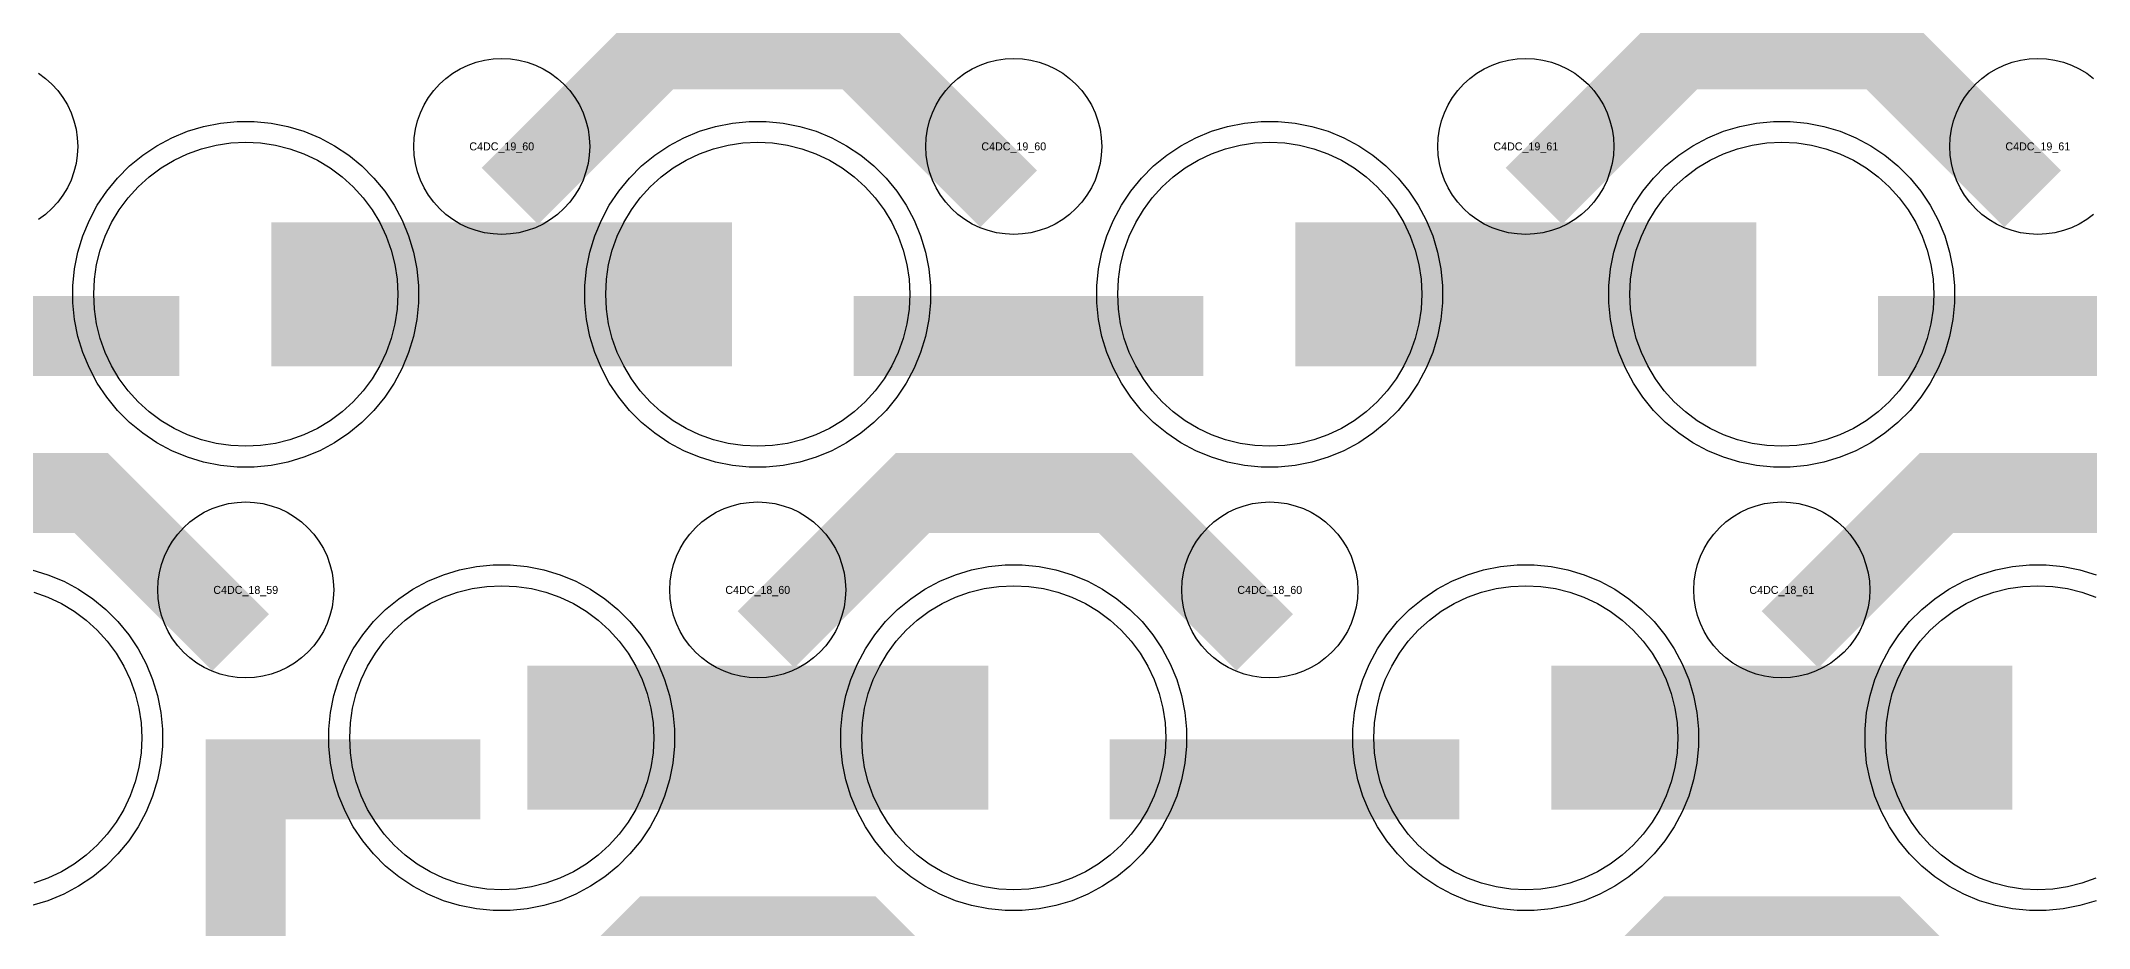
# Model space of a CAD drawing. Extents: x -11880 to 11880, y -14992 to 14992.
# Drawn here: x 7056 to 7696, y -12405 to -12128 of the extents above; entities that cross this region are included whole.
import ezdxf
from ezdxf.enums import TextEntityAlignment as Align

# ---------------------------------------------------------------- set-up
doc = ezdxf.new("R2010")
doc.units = 0
doc.header["$MEASUREMENT"] = 0
for name, color, linetype in [('GDS_775_DT_237', 138, 'CONTINUOUS'), ('RDL1_FS', 34, 'CONTINUOUS'), ('RDL_BS', 160, 'CONTINUOUS')]:
    doc.layers.add(name, color=color, linetype=linetype)

msp = doc.modelspace()

# ---------------------------------------------------------------- linework, layer by layer
at = {"layer": 'RDL1_FS'}
for points in [[(7120, -12254.354), (7115.343, -12254.125), (7110.732, -12253.441), (7106.209, -12252.309), (7101.819, -12250.737), (7097.605, -12248.745), (7093.605, -12246.347), (7089.86, -12243.569), (7086.406, -12240.439), (7083.276, -12236.985), (7080.498, -12233.24), (7078.1, -12229.24), (7076.108, -12225.026), (7074.536, -12220.636), (7073.404, -12216.113), (7072.72, -12211.502), (7072.491, -12206.845), (7072.72, -12202.188), (7073.404, -12197.577), (7074.536, -12193.054), (7076.108, -12188.664), (7078.1, -12184.45), (7080.498, -12180.45), (7083.276, -12176.705), (7086.406, -12173.251), (7089.86, -12170.121), (7093.605, -12167.343), (7097.605, -12164.945), (7101.819, -12162.953), (7106.209, -12161.381), (7110.732, -12160.249), (7115.343, -12159.565), (7120, -12159.336), (7124.657, -12159.565), (7129.268, -12160.249), (7133.791, -12161.381), (7138.181, -12162.953), (7142.395, -12164.945), (7146.395, -12167.343), (7150.14, -12170.121), (7153.594, -12173.251), (7156.724, -12176.705), (7159.502, -12180.45), (7161.9, -12184.45), (7163.892, -12188.664), (7165.464, -12193.054), (7166.596, -12197.577), (7167.28, -12202.188), (7167.509, -12206.845), (7167.28, -12211.502), (7166.596, -12216.113), (7165.464, -12220.636), (7163.892, -12225.026), (7161.9, -12229.24), (7159.502, -12233.24), (7156.724, -12236.985), (7153.594, -12240.439), (7150.14, -12243.569), (7146.395, -12246.347), (7142.395, -12248.745), (7138.181, -12250.737), (7133.791, -12252.309), (7129.268, -12253.441), (7124.657, -12254.125)], [(7280, -12254.354), (7275.343, -12254.125), (7270.732, -12253.441), (7266.209, -12252.309), (7261.819, -12250.737), (7257.605, -12248.745), (7253.605, -12246.347), (7249.86, -12243.569), (7246.406, -12240.439), (7243.276, -12236.985), (7240.498, -12233.24), (7238.1, -12229.24), (7236.108, -12225.026), (7234.536, -12220.636), (7233.404, -12216.113), (7232.72, -12211.502), (7232.491, -12206.845), (7232.72, -12202.188), (7233.404, -12197.577), (7234.536, -12193.054), (7236.108, -12188.664), (7238.1, -12184.45), (7240.498, -12180.45), (7243.276, -12176.705), (7246.406, -12173.251), (7249.86, -12170.121), (7253.605, -12167.343), (7257.605, -12164.945), (7261.819, -12162.953), (7266.209, -12161.381), (7270.732, -12160.249), (7275.343, -12159.565), (7280, -12159.336), (7284.657, -12159.565), (7289.268, -12160.249), (7293.791, -12161.381), (7298.181, -12162.953), (7302.395, -12164.945), (7306.395, -12167.343), (7310.14, -12170.121), (7313.594, -12173.251), (7316.724, -12176.705), (7319.502, -12180.45), (7321.9, -12184.45), (7323.892, -12188.664), (7325.464, -12193.054), (7326.596, -12197.577), (7327.28, -12202.188), (7327.509, -12206.845), (7327.28, -12211.502), (7326.596, -12216.113), (7325.464, -12220.636), (7323.892, -12225.026), (7321.9, -12229.24), (7319.502, -12233.24), (7316.724, -12236.985), (7313.594, -12240.439), (7310.14, -12243.569), (7306.395, -12246.347), (7302.395, -12248.745), (7298.181, -12250.737), (7293.791, -12252.309), (7289.268, -12253.441), (7284.657, -12254.125)], [(7440, -12254.354), (7435.343, -12254.125), (7430.732, -12253.441), (7426.209, -12252.309), (7421.819, -12250.737), (7417.605, -12248.745), (7413.605, -12246.347), (7409.86, -12243.569), (7406.406, -12240.439), (7403.276, -12236.985), (7400.498, -12233.24), (7398.1, -12229.24), (7396.108, -12225.026), (7394.536, -12220.636), (7393.404, -12216.113), (7392.72, -12211.502), (7392.491, -12206.845), (7392.72, -12202.188), (7393.404, -12197.577), (7394.536, -12193.054), (7396.108, -12188.664), (7398.1, -12184.45), (7400.498, -12180.45), (7403.276, -12176.705), (7406.406, -12173.251), (7409.86, -12170.121), (7413.605, -12167.343), (7417.605, -12164.945), (7421.819, -12162.953), (7426.209, -12161.381), (7430.732, -12160.249), (7435.343, -12159.565), (7440, -12159.336), (7444.657, -12159.565), (7449.268, -12160.249), (7453.791, -12161.381), (7458.181, -12162.953), (7462.395, -12164.945), (7466.395, -12167.343), (7470.14, -12170.121), (7473.594, -12173.251), (7476.724, -12176.705), (7479.502, -12180.45), (7481.9, -12184.45), (7483.892, -12188.664), (7485.464, -12193.054), (7486.596, -12197.577), (7487.28, -12202.188), (7487.509, -12206.845), (7487.28, -12211.502), (7486.596, -12216.113), (7485.464, -12220.636), (7483.892, -12225.026), (7481.9, -12229.24), (7479.502, -12233.24), (7476.724, -12236.985), (7473.594, -12240.439), (7470.14, -12243.569), (7466.395, -12246.347), (7462.395, -12248.745), (7458.181, -12250.737), (7453.791, -12252.309), (7449.268, -12253.441), (7444.657, -12254.125)], [(7600, -12254.354), (7595.343, -12254.125), (7590.732, -12253.441), (7586.209, -12252.309), (7581.819, -12250.737), (7577.605, -12248.745), (7573.605, -12246.347), (7569.86, -12243.569), (7566.406, -12240.439), (7563.276, -12236.985), (7560.498, -12233.24), (7558.1, -12229.24), (7556.108, -12225.026), (7554.536, -12220.636), (7553.404, -12216.113), (7552.72, -12211.502), (7552.491, -12206.845), (7552.72, -12202.188), (7553.404, -12197.577), (7554.536, -12193.054), (7556.108, -12188.664), (7558.1, -12184.45), (7560.498, -12180.45), (7563.276, -12176.705), (7566.406, -12173.251), (7569.86, -12170.121), (7573.605, -12167.343), (7577.605, -12164.945), (7581.819, -12162.953), (7586.209, -12161.381), (7590.732, -12160.249), (7595.343, -12159.565), (7600, -12159.336), (7604.657, -12159.565), (7609.268, -12160.249), (7613.791, -12161.381), (7618.181, -12162.953), (7622.395, -12164.945), (7626.395, -12167.343), (7630.14, -12170.121), (7633.594, -12173.251), (7636.724, -12176.705), (7639.502, -12180.45), (7641.9, -12184.45), (7643.892, -12188.664), (7645.464, -12193.054), (7646.596, -12197.577), (7647.28, -12202.188), (7647.509, -12206.845), (7647.28, -12211.502), (7646.596, -12216.113), (7645.464, -12220.636), (7643.892, -12225.026), (7641.9, -12229.24), (7639.502, -12233.24), (7636.724, -12236.985), (7633.594, -12240.439), (7630.14, -12243.569), (7626.395, -12246.347), (7622.395, -12248.745), (7618.181, -12250.737), (7613.791, -12252.309), (7609.268, -12253.441), (7604.657, -12254.125)]]:
    msp.add_lwpolyline(points, close=True, dxfattribs=at)
for points in [[(7128.002, -12206.845, 45, 45, 0), (7200.002, -12206.845, 45, 45, 0)], [(7200.002, -12206.845, 45, 45, 0), (7272.002, -12206.845, 45, 45, 0)], [(7448.002, -12206.845, 45, 45, 0), (7520.002, -12206.845, 45, 45, 0)], [(7520.002, -12206.845, 45, 45, 0), (7592.002, -12206.845, 45, 45, 0)]]:
    msp.add_lwpolyline(points, format="xyseb", dxfattribs=at)
msp.add_lwpolyline([(7053.791, -12299.946), (7058.181, -12301.518), (7062.395, -12303.51), (7066.395, -12305.908), (7070.14, -12308.686), (7073.594, -12311.816), (7076.724, -12315.27), (7079.502, -12319.015), (7081.9, -12323.015), (7083.892, -12327.229), (7085.464, -12331.619), (7086.596, -12336.142), (7087.28, -12340.753), (7087.509, -12345.41), (7087.28, -12350.067), (7086.596, -12354.678), (7085.464, -12359.201), (7083.892, -12363.591), (7081.9, -12367.805), (7079.502, -12371.805), (7076.724, -12375.55), (7073.594, -12379.004), (7070.14, -12382.134), (7066.395, -12384.912), (7062.395, -12387.31), (7058.181, -12389.302), (7053.791, -12390.874)], dxfattribs=at)
at = {"layer": 'RDL1_FS', "color": 241, "true_color": 0xf7abae}
for points in [[(7200, -12392.919), (7195.343, -12392.69), (7190.732, -12392.006), (7186.209, -12390.874), (7181.819, -12389.302), (7177.605, -12387.31), (7173.605, -12384.912), (7169.86, -12382.134), (7166.406, -12379.004), (7163.276, -12375.55), (7160.498, -12371.805), (7158.1, -12367.805), (7156.108, -12363.591), (7154.536, -12359.201), (7153.404, -12354.678), (7152.72, -12350.067), (7152.491, -12345.41), (7152.72, -12340.753), (7153.404, -12336.142), (7154.536, -12331.619), (7156.108, -12327.229), (7158.1, -12323.015), (7160.498, -12319.015), (7163.276, -12315.27), (7166.406, -12311.816), (7169.86, -12308.686), (7173.605, -12305.908), (7177.605, -12303.51), (7181.819, -12301.518), (7186.209, -12299.946), (7190.732, -12298.814), (7195.343, -12298.13), (7200, -12297.901), (7204.657, -12298.13), (7209.268, -12298.814), (7213.791, -12299.946), (7218.181, -12301.518), (7222.395, -12303.51), (7226.395, -12305.908), (7230.14, -12308.686), (7233.594, -12311.816), (7236.724, -12315.27), (7239.502, -12319.015), (7241.9, -12323.015), (7243.892, -12327.229), (7245.464, -12331.619), (7246.596, -12336.142), (7247.28, -12340.753), (7247.509, -12345.41), (7247.28, -12350.067), (7246.596, -12354.678), (7245.464, -12359.201), (7243.892, -12363.591), (7241.9, -12367.805), (7239.502, -12371.805), (7236.724, -12375.55), (7233.594, -12379.004), (7230.14, -12382.134), (7226.395, -12384.912), (7222.395, -12387.31), (7218.181, -12389.302), (7213.791, -12390.874), (7209.268, -12392.006), (7204.657, -12392.69)], [(7360, -12392.919), (7355.343, -12392.69), (7350.732, -12392.006), (7346.209, -12390.874), (7341.819, -12389.302), (7337.605, -12387.31), (7333.605, -12384.912), (7329.86, -12382.134), (7326.406, -12379.004), (7323.276, -12375.55), (7320.498, -12371.805), (7318.1, -12367.805), (7316.108, -12363.591), (7314.536, -12359.201), (7313.404, -12354.678), (7312.72, -12350.067), (7312.491, -12345.41), (7312.72, -12340.753), (7313.404, -12336.142), (7314.536, -12331.619), (7316.108, -12327.229), (7318.1, -12323.015), (7320.498, -12319.015), (7323.276, -12315.27), (7326.406, -12311.816), (7329.86, -12308.686), (7333.605, -12305.908), (7337.605, -12303.51), (7341.819, -12301.518), (7346.209, -12299.946), (7350.732, -12298.814), (7355.343, -12298.13), (7360, -12297.901), (7364.657, -12298.13), (7369.268, -12298.814), (7373.791, -12299.946), (7378.181, -12301.518), (7382.395, -12303.51), (7386.395, -12305.908), (7390.14, -12308.686), (7393.594, -12311.816), (7396.724, -12315.27), (7399.502, -12319.015), (7401.9, -12323.015), (7403.892, -12327.229), (7405.464, -12331.619), (7406.596, -12336.142), (7407.28, -12340.753), (7407.509, -12345.41), (7407.28, -12350.067), (7406.596, -12354.678), (7405.464, -12359.201), (7403.892, -12363.591), (7401.9, -12367.805), (7399.502, -12371.805), (7396.724, -12375.55), (7393.594, -12379.004), (7390.14, -12382.134), (7386.395, -12384.912), (7382.395, -12387.31), (7378.181, -12389.302), (7373.791, -12390.874), (7369.268, -12392.006), (7364.657, -12392.69)], [(7520, -12392.919), (7515.343, -12392.69), (7510.732, -12392.006), (7506.209, -12390.874), (7501.819, -12389.302), (7497.605, -12387.31), (7493.605, -12384.912), (7489.86, -12382.134), (7486.406, -12379.004), (7483.276, -12375.55), (7480.498, -12371.805), (7478.1, -12367.805), (7476.108, -12363.591), (7474.536, -12359.201), (7473.404, -12354.678), (7472.72, -12350.067), (7472.491, -12345.41), (7472.72, -12340.753), (7473.404, -12336.142), (7474.536, -12331.619), (7476.108, -12327.229), (7478.1, -12323.015), (7480.498, -12319.015), (7483.276, -12315.27), (7486.406, -12311.816), (7489.86, -12308.686), (7493.605, -12305.908), (7497.605, -12303.51), (7501.819, -12301.518), (7506.209, -12299.946), (7510.732, -12298.814), (7515.343, -12298.13), (7520, -12297.901), (7524.657, -12298.13), (7529.268, -12298.814), (7533.791, -12299.946), (7538.181, -12301.518), (7542.395, -12303.51), (7546.395, -12305.908), (7550.14, -12308.686), (7553.594, -12311.816), (7556.724, -12315.27), (7559.502, -12319.015), (7561.9, -12323.015), (7563.892, -12327.229), (7565.464, -12331.619), (7566.596, -12336.142), (7567.28, -12340.753), (7567.509, -12345.41), (7567.28, -12350.067), (7566.596, -12354.678), (7565.464, -12359.201), (7563.892, -12363.591), (7561.9, -12367.805), (7559.502, -12371.805), (7556.724, -12375.55), (7553.594, -12379.004), (7550.14, -12382.134), (7546.395, -12384.912), (7542.395, -12387.31), (7538.181, -12389.302), (7533.791, -12390.874), (7529.268, -12392.006), (7524.657, -12392.69)]]:
    msp.add_lwpolyline(points, close=True, dxfattribs=at)
msp.add_lwpolyline([(7698.181, -12389.302), (7693.791, -12390.874), (7689.268, -12392.006), (7684.657, -12392.69), (7680, -12392.919), (7675.343, -12392.69), (7670.732, -12392.006), (7666.209, -12390.874), (7661.819, -12389.302), (7657.605, -12387.31), (7653.605, -12384.912), (7649.86, -12382.134), (7646.406, -12379.004), (7643.276, -12375.55), (7640.498, -12371.805), (7638.1, -12367.805), (7636.108, -12363.591), (7634.536, -12359.201), (7633.404, -12354.678), (7632.72, -12350.067), (7632.491, -12345.41), (7632.72, -12340.753), (7633.404, -12336.142), (7634.536, -12331.619), (7636.108, -12327.229), (7638.1, -12323.015), (7640.498, -12319.015), (7643.276, -12315.27), (7646.406, -12311.816), (7649.86, -12308.686), (7653.605, -12305.908), (7657.605, -12303.51), (7661.819, -12301.518), (7666.209, -12299.946), (7670.732, -12298.814), (7675.343, -12298.13), (7680, -12297.901), (7684.657, -12298.13), (7689.268, -12298.814), (7693.791, -12299.946), (7698.181, -12301.518)], dxfattribs=at)
for points in [[(7208.002, -12345.41, 45, 45, 0), (7280.002, -12345.41, 45, 45, 0)], [(7280.002, -12345.41, 45, 45, 0), (7352.002, -12345.41, 45, 45, 0)], [(7528.002, -12345.41, 45, 45, 0), (7600.002, -12345.41, 45, 45, 0)], [(7600.002, -12345.41, 45, 45, 0), (7672.002, -12345.41, 45, 45, 0)]]:
    msp.add_lwpolyline(points, format="xyseb", dxfattribs=at)
at = {"layer": 'RDL_BS'}
for points in [[(7202.562, -12176.159, 25, 25, 0), (7248.377, -12130.344, 25, 25, 0), (7281.93, -12130.344, 25, 25, 0)], [(7358.401, -12177.058, 25, 25, 0), (7311.687, -12130.344, 25, 25, 0), (7281.929, -12130.344, 25, 25, 0)], [(7522.562, -12176.159, 25, 25, 0), (7568.377, -12130.344, 25, 25, 0), (7601.93, -12130.344, 25, 25, 0)], [(7678.401, -12177.058, 25, 25, 0), (7631.687, -12130.344, 25, 25, 0), (7601.929, -12130.344, 25, 25, 0)], [(6990.016, -12219.858, 25, 25, 0), (7099.281, -12219.858, 25, 25, 0)], [(7310.016, -12219.858, 25, 25, 0), (7419.281, -12219.858, 25, 25, 0)], [(7630.016, -12219.858, 25, 25, 0), (7739.281, -12219.858, 25, 25, 0)], [(7118.401, -12315.623, 25, 25, 0), (7071.687, -12268.909, 25, 25, 0), (7041.929, -12268.909, 25, 25, 0)], [(7282.562, -12314.724, 25, 25, 0), (7328.377, -12268.909, 25, 25, 0), (7361.93, -12268.909, 25, 25, 0)], [(7438.401, -12315.623, 25, 25, 0), (7391.687, -12268.909, 25, 25, 0), (7361.929, -12268.909, 25, 25, 0)], [(7602.562, -12314.724, 25, 25, 0), (7648.377, -12268.909, 25, 25, 0), (7681.93, -12268.909, 25, 25, 0)], [(7758.401, -12315.623, 25, 25, 0), (7711.687, -12268.909, 25, 25, 0), (7681.929, -12268.909, 25, 25, 0)], [(7202.562, -12453.289, 25, 25, 0), (7248.377, -12407.474, 25, 25, 0), (7281.93, -12407.474, 25, 25, 0)], [(7358.401, -12454.188, 25, 25, 0), (7311.687, -12407.474, 25, 25, 0), (7281.929, -12407.474, 25, 25, 0)], [(7522.562, -12453.289, 25, 25, 0), (7568.377, -12407.474, 25, 25, 0), (7601.93, -12407.474, 25, 25, 0)], [(7678.401, -12454.188, 25, 25, 0), (7631.687, -12407.474, 25, 25, 0), (7601.929, -12407.474, 25, 25, 0)]]:
    msp.add_lwpolyline(points, format="xyseb", dxfattribs=at)
for points in [[(7200, -12188.151), (7197.307, -12188.019), (7194.635, -12187.623), (7192.016, -12186.966), (7189.481, -12186.059), (7187.044, -12184.907), (7184.72, -12183.514), (7182.557, -12181.911), (7180.558, -12180.099), (7178.746, -12178.1), (7177.143, -12175.937), (7175.75, -12173.613), (7174.598, -12171.176), (7173.691, -12168.641), (7173.034, -12166.022), (7172.638, -12163.35), (7172.506, -12160.657), (7172.638, -12157.964), (7173.034, -12155.292), (7173.691, -12152.673), (7174.598, -12150.138), (7175.75, -12147.701), (7177.143, -12145.377), (7178.746, -12143.214), (7180.558, -12141.215), (7182.557, -12139.403), (7184.72, -12137.8), (7187.044, -12136.407), (7189.481, -12135.255), (7192.016, -12134.348), (7194.635, -12133.691), (7197.307, -12133.295), (7200, -12133.163), (7202.693, -12133.295), (7205.365, -12133.691), (7207.984, -12134.348), (7210.519, -12135.255), (7212.956, -12136.407), (7215.28, -12137.8), (7217.443, -12139.403), (7219.442, -12141.215), (7221.254, -12143.214), (7222.857, -12145.377), (7224.25, -12147.701), (7225.402, -12150.138), (7226.309, -12152.673), (7226.966, -12155.292), (7227.362, -12157.964), (7227.494, -12160.657), (7227.362, -12163.35), (7226.966, -12166.022), (7226.309, -12168.641), (7225.402, -12171.176), (7224.25, -12173.613), (7222.857, -12175.937), (7221.254, -12178.1), (7219.442, -12180.099), (7217.443, -12181.911), (7215.28, -12183.514), (7212.956, -12184.907), (7210.519, -12186.059), (7207.984, -12186.966), (7205.365, -12187.623), (7202.693, -12188.019)], [(7360, -12188.151), (7357.307, -12188.019), (7354.635, -12187.623), (7352.016, -12186.966), (7349.481, -12186.059), (7347.044, -12184.907), (7344.72, -12183.514), (7342.557, -12181.911), (7340.558, -12180.099), (7338.746, -12178.1), (7337.143, -12175.937), (7335.75, -12173.613), (7334.598, -12171.176), (7333.691, -12168.641), (7333.034, -12166.022), (7332.638, -12163.35), (7332.506, -12160.657), (7332.638, -12157.964), (7333.034, -12155.292), (7333.691, -12152.673), (7334.598, -12150.138), (7335.75, -12147.701), (7337.143, -12145.377), (7338.746, -12143.214), (7340.558, -12141.215), (7342.557, -12139.403), (7344.72, -12137.8), (7347.044, -12136.407), (7349.481, -12135.255), (7352.016, -12134.348), (7354.635, -12133.691), (7357.307, -12133.295), (7360, -12133.163), (7362.693, -12133.295), (7365.365, -12133.691), (7367.984, -12134.348), (7370.519, -12135.255), (7372.956, -12136.407), (7375.28, -12137.8), (7377.443, -12139.403), (7379.442, -12141.215), (7381.254, -12143.214), (7382.857, -12145.377), (7384.25, -12147.701), (7385.402, -12150.138), (7386.309, -12152.673), (7386.966, -12155.292), (7387.362, -12157.964), (7387.494, -12160.657), (7387.362, -12163.35), (7386.966, -12166.022), (7386.309, -12168.641), (7385.402, -12171.176), (7384.25, -12173.613), (7382.857, -12175.937), (7381.254, -12178.1), (7379.442, -12180.099), (7377.443, -12181.911), (7375.28, -12183.514), (7372.956, -12184.907), (7370.519, -12186.059), (7367.984, -12186.966), (7365.365, -12187.623), (7362.693, -12188.019)], [(7520, -12188.151), (7517.307, -12188.019), (7514.635, -12187.623), (7512.016, -12186.966), (7509.481, -12186.059), (7507.044, -12184.907), (7504.72, -12183.514), (7502.557, -12181.911), (7500.558, -12180.099), (7498.746, -12178.1), (7497.143, -12175.937), (7495.75, -12173.613), (7494.598, -12171.176), (7493.691, -12168.641), (7493.034, -12166.022), (7492.638, -12163.35), (7492.506, -12160.657), (7492.638, -12157.964), (7493.034, -12155.292), (7493.691, -12152.673), (7494.598, -12150.138), (7495.75, -12147.701), (7497.143, -12145.377), (7498.746, -12143.214), (7500.558, -12141.215), (7502.557, -12139.403), (7504.72, -12137.8), (7507.044, -12136.407), (7509.481, -12135.255), (7512.016, -12134.348), (7514.635, -12133.691), (7517.307, -12133.295), (7520, -12133.163), (7522.693, -12133.295), (7525.365, -12133.691), (7527.984, -12134.348), (7530.519, -12135.255), (7532.956, -12136.407), (7535.28, -12137.8), (7537.443, -12139.403), (7539.442, -12141.215), (7541.254, -12143.214), (7542.857, -12145.377), (7544.25, -12147.701), (7545.402, -12150.138), (7546.309, -12152.673), (7546.966, -12155.292), (7547.362, -12157.964), (7547.494, -12160.657), (7547.362, -12163.35), (7546.966, -12166.022), (7546.309, -12168.641), (7545.402, -12171.176), (7544.25, -12173.613), (7542.857, -12175.937), (7541.254, -12178.1), (7539.442, -12180.099), (7537.443, -12181.911), (7535.28, -12183.514), (7532.956, -12184.907), (7530.519, -12186.059), (7527.984, -12186.966), (7525.365, -12187.623), (7522.693, -12188.019)], [(7117.356, -12260.845), (7112.062, -12260.328), (7106.835, -12259.282), (7101.795, -12257.751), (7096.885, -12255.72), (7092.223, -12253.228), (7087.809, -12250.281), (7083.708, -12246.919), (7079.926, -12243.137), (7076.564, -12239.036), (7073.617, -12234.622), (7071.125, -12229.96), (7069.094, -12225.05), (7067.563, -12220.01), (7066.517, -12214.783), (7066, -12209.489), (7066, -12204.201), (7066.517, -12198.907), (7067.563, -12193.68), (7069.094, -12188.64), (7071.125, -12183.73), (7073.617, -12179.068), (7076.564, -12174.654), (7079.926, -12170.553), (7083.708, -12166.771), (7087.809, -12163.409), (7092.223, -12160.462), (7096.885, -12157.97), (7101.795, -12155.939), (7106.835, -12154.408), (7112.062, -12153.362), (7117.356, -12152.845), (7122.644, -12152.845), (7127.938, -12153.362), (7133.165, -12154.408), (7138.205, -12155.939), (7143.115, -12157.97), (7147.777, -12160.462), (7152.191, -12163.409), (7156.292, -12166.771), (7160.074, -12170.553), (7163.436, -12174.654), (7166.383, -12179.068), (7168.875, -12183.73), (7170.906, -12188.64), (7172.437, -12193.68), (7173.483, -12198.907), (7174, -12204.201), (7174, -12209.489), (7173.483, -12214.783), (7172.437, -12220.01), (7170.906, -12225.05), (7168.875, -12229.96), (7166.383, -12234.622), (7163.436, -12239.036), (7160.074, -12243.137), (7156.292, -12246.919), (7152.191, -12250.281), (7147.777, -12253.228), (7143.115, -12255.72), (7138.205, -12257.751), (7133.165, -12259.282), (7127.938, -12260.328), (7122.644, -12260.845)], [(7277.356, -12260.845), (7272.062, -12260.328), (7266.835, -12259.282), (7261.795, -12257.751), (7256.885, -12255.72), (7252.223, -12253.228), (7247.809, -12250.281), (7243.708, -12246.919), (7239.926, -12243.137), (7236.564, -12239.036), (7233.617, -12234.622), (7231.125, -12229.96), (7229.094, -12225.05), (7227.563, -12220.01), (7226.517, -12214.783), (7226, -12209.489), (7226, -12204.201), (7226.517, -12198.907), (7227.563, -12193.68), (7229.094, -12188.64), (7231.125, -12183.73), (7233.617, -12179.068), (7236.564, -12174.654), (7239.926, -12170.553), (7243.708, -12166.771), (7247.809, -12163.409), (7252.223, -12160.462), (7256.885, -12157.97), (7261.795, -12155.939), (7266.835, -12154.408), (7272.062, -12153.362), (7277.356, -12152.845), (7282.644, -12152.845), (7287.938, -12153.362), (7293.165, -12154.408), (7298.205, -12155.939), (7303.115, -12157.97), (7307.777, -12160.462), (7312.191, -12163.409), (7316.292, -12166.771), (7320.074, -12170.553), (7323.436, -12174.654), (7326.383, -12179.068), (7328.875, -12183.73), (7330.906, -12188.64), (7332.437, -12193.68), (7333.483, -12198.907), (7334, -12204.201), (7334, -12209.489), (7333.483, -12214.783), (7332.437, -12220.01), (7330.906, -12225.05), (7328.875, -12229.96), (7326.383, -12234.622), (7323.436, -12239.036), (7320.074, -12243.137), (7316.292, -12246.919), (7312.191, -12250.281), (7307.777, -12253.228), (7303.115, -12255.72), (7298.205, -12257.751), (7293.165, -12259.282), (7287.938, -12260.328), (7282.644, -12260.845)], [(7437.356, -12260.845), (7432.062, -12260.328), (7426.835, -12259.282), (7421.795, -12257.751), (7416.885, -12255.72), (7412.223, -12253.228), (7407.809, -12250.281), (7403.708, -12246.919), (7399.926, -12243.137), (7396.564, -12239.036), (7393.617, -12234.622), (7391.125, -12229.96), (7389.094, -12225.05), (7387.563, -12220.01), (7386.517, -12214.783), (7386, -12209.489), (7386, -12204.201), (7386.517, -12198.907), (7387.563, -12193.68), (7389.094, -12188.64), (7391.125, -12183.73), (7393.617, -12179.068), (7396.564, -12174.654), (7399.926, -12170.553), (7403.708, -12166.771), (7407.809, -12163.409), (7412.223, -12160.462), (7416.885, -12157.97), (7421.795, -12155.939), (7426.835, -12154.408), (7432.062, -12153.362), (7437.356, -12152.845), (7442.644, -12152.845), (7447.938, -12153.362), (7453.165, -12154.408), (7458.205, -12155.939), (7463.115, -12157.97), (7467.777, -12160.462), (7472.191, -12163.409), (7476.292, -12166.771), (7480.074, -12170.553), (7483.436, -12174.654), (7486.383, -12179.068), (7488.875, -12183.73), (7490.906, -12188.64), (7492.437, -12193.68), (7493.483, -12198.907), (7494, -12204.201), (7494, -12209.489), (7493.483, -12214.783), (7492.437, -12220.01), (7490.906, -12225.05), (7488.875, -12229.96), (7486.383, -12234.622), (7483.436, -12239.036), (7480.074, -12243.137), (7476.292, -12246.919), (7472.191, -12250.281), (7467.777, -12253.228), (7463.115, -12255.72), (7458.205, -12257.751), (7453.165, -12259.282), (7447.938, -12260.328), (7442.644, -12260.845)], [(7597.356, -12260.845), (7592.062, -12260.328), (7586.835, -12259.282), (7581.795, -12257.751), (7576.885, -12255.72), (7572.223, -12253.228), (7567.809, -12250.281), (7563.708, -12246.919), (7559.926, -12243.137), (7556.564, -12239.036), (7553.617, -12234.622), (7551.125, -12229.96), (7549.094, -12225.05), (7547.563, -12220.01), (7546.517, -12214.783), (7546, -12209.489), (7546, -12204.201), (7546.517, -12198.907), (7547.563, -12193.68), (7549.094, -12188.64), (7551.125, -12183.73), (7553.617, -12179.068), (7556.564, -12174.654), (7559.926, -12170.553), (7563.708, -12166.771), (7567.809, -12163.409), (7572.223, -12160.462), (7576.885, -12157.97), (7581.795, -12155.939), (7586.835, -12154.408), (7592.062, -12153.362), (7597.356, -12152.845), (7602.644, -12152.845), (7607.938, -12153.362), (7613.165, -12154.408), (7618.205, -12155.939), (7623.115, -12157.97), (7627.777, -12160.462), (7632.191, -12163.409), (7636.292, -12166.771), (7640.074, -12170.553), (7643.436, -12174.654), (7646.383, -12179.068), (7648.875, -12183.73), (7650.906, -12188.64), (7652.437, -12193.68), (7653.483, -12198.907), (7654, -12204.201), (7654, -12209.489), (7653.483, -12214.783), (7652.437, -12220.01), (7650.906, -12225.05), (7648.875, -12229.96), (7646.383, -12234.622), (7643.436, -12239.036), (7640.074, -12243.137), (7636.292, -12246.919), (7632.191, -12250.281), (7627.777, -12253.228), (7623.115, -12255.72), (7618.205, -12257.751), (7613.165, -12259.282), (7607.938, -12260.328), (7602.644, -12260.845)], [(7120, -12326.716), (7117.307, -12326.584), (7114.635, -12326.188), (7112.016, -12325.531), (7109.481, -12324.624), (7107.044, -12323.472), (7104.72, -12322.079), (7102.557, -12320.476), (7100.558, -12318.664), (7098.746, -12316.665), (7097.143, -12314.502), (7095.75, -12312.178), (7094.598, -12309.741), (7093.691, -12307.206), (7093.034, -12304.587), (7092.638, -12301.915), (7092.506, -12299.222), (7092.638, -12296.529), (7093.034, -12293.857), (7093.691, -12291.238), (7094.598, -12288.703), (7095.75, -12286.266), (7097.143, -12283.942), (7098.746, -12281.779), (7100.558, -12279.78), (7102.557, -12277.968), (7104.72, -12276.365), (7107.044, -12274.972), (7109.481, -12273.82), (7112.016, -12272.913), (7114.635, -12272.256), (7117.307, -12271.86), (7120, -12271.728), (7122.693, -12271.86), (7125.365, -12272.256), (7127.984, -12272.913), (7130.519, -12273.82), (7132.956, -12274.972), (7135.28, -12276.365), (7137.443, -12277.968), (7139.442, -12279.78), (7141.254, -12281.779), (7142.857, -12283.942), (7144.25, -12286.266), (7145.402, -12288.703), (7146.309, -12291.238), (7146.966, -12293.857), (7147.362, -12296.529), (7147.494, -12299.222), (7147.362, -12301.915), (7146.966, -12304.587), (7146.309, -12307.206), (7145.402, -12309.741), (7144.25, -12312.178), (7142.857, -12314.502), (7141.254, -12316.665), (7139.442, -12318.664), (7137.443, -12320.476), (7135.28, -12322.079), (7132.956, -12323.472), (7130.519, -12324.624), (7127.984, -12325.531), (7125.365, -12326.188), (7122.693, -12326.584)], [(7280, -12326.716), (7277.307, -12326.584), (7274.635, -12326.188), (7272.016, -12325.531), (7269.481, -12324.624), (7267.044, -12323.472), (7264.72, -12322.079), (7262.557, -12320.476), (7260.558, -12318.664), (7258.746, -12316.665), (7257.143, -12314.502), (7255.75, -12312.178), (7254.598, -12309.741), (7253.691, -12307.206), (7253.034, -12304.587), (7252.638, -12301.915), (7252.506, -12299.222), (7252.638, -12296.529), (7253.034, -12293.857), (7253.691, -12291.238), (7254.598, -12288.703), (7255.75, -12286.266), (7257.143, -12283.942), (7258.746, -12281.779), (7260.558, -12279.78), (7262.557, -12277.968), (7264.72, -12276.365), (7267.044, -12274.972), (7269.481, -12273.82), (7272.016, -12272.913), (7274.635, -12272.256), (7277.307, -12271.86), (7280, -12271.728), (7282.693, -12271.86), (7285.365, -12272.256), (7287.984, -12272.913), (7290.519, -12273.82), (7292.956, -12274.972), (7295.28, -12276.365), (7297.443, -12277.968), (7299.442, -12279.78), (7301.254, -12281.779), (7302.857, -12283.942), (7304.25, -12286.266), (7305.402, -12288.703), (7306.309, -12291.238), (7306.966, -12293.857), (7307.362, -12296.529), (7307.494, -12299.222), (7307.362, -12301.915), (7306.966, -12304.587), (7306.309, -12307.206), (7305.402, -12309.741), (7304.25, -12312.178), (7302.857, -12314.502), (7301.254, -12316.665), (7299.442, -12318.664), (7297.443, -12320.476), (7295.28, -12322.079), (7292.956, -12323.472), (7290.519, -12324.624), (7287.984, -12325.531), (7285.365, -12326.188), (7282.693, -12326.584)], [(7440, -12326.716), (7437.307, -12326.584), (7434.635, -12326.188), (7432.016, -12325.531), (7429.481, -12324.624), (7427.044, -12323.472), (7424.72, -12322.079), (7422.557, -12320.476), (7420.558, -12318.664), (7418.746, -12316.665), (7417.143, -12314.502), (7415.75, -12312.178), (7414.598, -12309.741), (7413.691, -12307.206), (7413.034, -12304.587), (7412.638, -12301.915), (7412.506, -12299.222), (7412.638, -12296.529), (7413.034, -12293.857), (7413.691, -12291.238), (7414.598, -12288.703), (7415.75, -12286.266), (7417.143, -12283.942), (7418.746, -12281.779), (7420.558, -12279.78), (7422.557, -12277.968), (7424.72, -12276.365), (7427.044, -12274.972), (7429.481, -12273.82), (7432.016, -12272.913), (7434.635, -12272.256), (7437.307, -12271.86), (7440, -12271.728), (7442.693, -12271.86), (7445.365, -12272.256), (7447.984, -12272.913), (7450.519, -12273.82), (7452.956, -12274.972), (7455.28, -12276.365), (7457.443, -12277.968), (7459.442, -12279.78), (7461.254, -12281.779), (7462.857, -12283.942), (7464.25, -12286.266), (7465.402, -12288.703), (7466.309, -12291.238), (7466.966, -12293.857), (7467.362, -12296.529), (7467.494, -12299.222), (7467.362, -12301.915), (7466.966, -12304.587), (7466.309, -12307.206), (7465.402, -12309.741), (7464.25, -12312.178), (7462.857, -12314.502), (7461.254, -12316.665), (7459.442, -12318.664), (7457.443, -12320.476), (7455.28, -12322.079), (7452.956, -12323.472), (7450.519, -12324.624), (7447.984, -12325.531), (7445.365, -12326.188), (7442.693, -12326.584)], [(7600, -12326.716), (7597.307, -12326.584), (7594.635, -12326.188), (7592.016, -12325.531), (7589.481, -12324.624), (7587.044, -12323.472), (7584.72, -12322.079), (7582.557, -12320.476), (7580.558, -12318.664), (7578.746, -12316.665), (7577.143, -12314.502), (7575.75, -12312.178), (7574.598, -12309.741), (7573.691, -12307.206), (7573.034, -12304.587), (7572.638, -12301.915), (7572.506, -12299.222), (7572.638, -12296.529), (7573.034, -12293.857), (7573.691, -12291.238), (7574.598, -12288.703), (7575.75, -12286.266), (7577.143, -12283.942), (7578.746, -12281.779), (7580.558, -12279.78), (7582.557, -12277.968), (7584.72, -12276.365), (7587.044, -12274.972), (7589.481, -12273.82), (7592.016, -12272.913), (7594.635, -12272.256), (7597.307, -12271.86), (7600, -12271.728), (7602.693, -12271.86), (7605.365, -12272.256), (7607.984, -12272.913), (7610.519, -12273.82), (7612.956, -12274.972), (7615.28, -12276.365), (7617.443, -12277.968), (7619.442, -12279.78), (7621.254, -12281.779), (7622.857, -12283.942), (7624.25, -12286.266), (7625.402, -12288.703), (7626.309, -12291.238), (7626.966, -12293.857), (7627.362, -12296.529), (7627.494, -12299.222), (7627.362, -12301.915), (7626.966, -12304.587), (7626.309, -12307.206), (7625.402, -12309.741), (7624.25, -12312.178), (7622.857, -12314.502), (7621.254, -12316.665), (7619.442, -12318.664), (7617.443, -12320.476), (7615.28, -12322.079), (7612.956, -12323.472), (7610.519, -12324.624), (7607.984, -12325.531), (7605.365, -12326.188), (7602.693, -12326.584)]]:
    msp.add_lwpolyline(points, close=True, dxfattribs=at)
for points in [[(7697.443, -12181.911), (7695.28, -12183.514), (7692.956, -12184.907), (7690.519, -12186.059), (7687.984, -12186.966), (7685.365, -12187.623), (7682.693, -12188.019), (7680, -12188.151), (7677.307, -12188.019), (7674.635, -12187.623), (7672.016, -12186.966), (7669.481, -12186.059), (7667.044, -12184.907), (7664.72, -12183.514), (7662.557, -12181.911), (7660.558, -12180.099), (7658.746, -12178.1), (7657.143, -12175.937), (7655.75, -12173.613), (7654.598, -12171.176), (7653.691, -12168.641), (7653.034, -12166.022), (7652.638, -12163.35), (7652.506, -12160.657), (7652.638, -12157.964), (7653.034, -12155.292), (7653.691, -12152.673), (7654.598, -12150.138), (7655.75, -12147.701), (7657.143, -12145.377), (7658.746, -12143.214), (7660.558, -12141.215), (7662.557, -12139.403), (7664.72, -12137.8), (7667.044, -12136.407), (7669.481, -12135.255), (7672.016, -12134.348), (7674.635, -12133.691), (7677.307, -12133.295), (7680, -12133.163), (7682.693, -12133.295), (7685.365, -12133.691), (7687.984, -12134.348), (7690.519, -12135.255), (7692.956, -12136.407), (7695.28, -12137.8), (7697.443, -12139.403)], [(7055.28, -12137.8), (7057.443, -12139.403), (7059.442, -12141.215), (7061.254, -12143.214), (7062.857, -12145.377), (7064.25, -12147.701), (7065.402, -12150.138), (7066.309, -12152.673), (7066.966, -12155.292), (7067.362, -12157.964), (7067.494, -12160.657), (7067.362, -12163.35), (7066.966, -12166.022), (7066.309, -12168.641), (7065.402, -12171.176), (7064.25, -12173.613), (7062.857, -12175.937), (7061.254, -12178.1), (7059.442, -12180.099), (7057.443, -12181.911), (7055.28, -12183.514)], [(7053.165, -12292.973), (7058.205, -12294.504), (7063.115, -12296.535), (7067.777, -12299.027), (7072.191, -12301.974), (7076.292, -12305.336), (7080.074, -12309.118), (7083.436, -12313.219), (7086.383, -12317.633), (7088.875, -12322.295), (7090.906, -12327.205), (7092.437, -12332.245), (7093.483, -12337.472), (7094, -12342.766), (7094, -12348.054), (7093.483, -12353.348), (7092.437, -12358.575), (7090.906, -12363.615), (7088.875, -12368.525), (7086.383, -12373.187), (7083.436, -12377.601), (7080.074, -12381.702), (7076.292, -12385.484), (7072.191, -12388.846), (7067.777, -12391.793), (7063.115, -12394.285), (7058.205, -12396.316), (7053.165, -12397.847)]]:
    msp.add_lwpolyline(points, dxfattribs=at)
at = {"layer": 'RDL_BS', "color": 241, "true_color": 0xf7abae}
for points in [[(7197.356, -12399.41), (7192.062, -12398.893), (7186.835, -12397.847), (7181.795, -12396.316), (7176.885, -12394.285), (7172.223, -12391.793), (7167.809, -12388.846), (7163.708, -12385.484), (7159.926, -12381.702), (7156.564, -12377.601), (7153.617, -12373.187), (7151.125, -12368.525), (7149.094, -12363.615), (7147.563, -12358.575), (7146.517, -12353.348), (7146, -12348.054), (7146, -12342.766), (7146.517, -12337.472), (7147.563, -12332.245), (7149.094, -12327.205), (7151.125, -12322.295), (7153.617, -12317.633), (7156.564, -12313.219), (7159.926, -12309.118), (7163.708, -12305.336), (7167.809, -12301.974), (7172.223, -12299.027), (7176.885, -12296.535), (7181.795, -12294.504), (7186.835, -12292.973), (7192.062, -12291.927), (7197.356, -12291.41), (7202.644, -12291.41), (7207.938, -12291.927), (7213.165, -12292.973), (7218.205, -12294.504), (7223.115, -12296.535), (7227.777, -12299.027), (7232.191, -12301.974), (7236.292, -12305.336), (7240.074, -12309.118), (7243.436, -12313.219), (7246.383, -12317.633), (7248.875, -12322.295), (7250.906, -12327.205), (7252.437, -12332.245), (7253.483, -12337.472), (7254, -12342.766), (7254, -12348.054), (7253.483, -12353.348), (7252.437, -12358.575), (7250.906, -12363.615), (7248.875, -12368.525), (7246.383, -12373.187), (7243.436, -12377.601), (7240.074, -12381.702), (7236.292, -12385.484), (7232.191, -12388.846), (7227.777, -12391.793), (7223.115, -12394.285), (7218.205, -12396.316), (7213.165, -12397.847), (7207.938, -12398.893), (7202.644, -12399.41)], [(7357.356, -12399.41), (7352.062, -12398.893), (7346.835, -12397.847), (7341.795, -12396.316), (7336.885, -12394.285), (7332.223, -12391.793), (7327.809, -12388.846), (7323.708, -12385.484), (7319.926, -12381.702), (7316.564, -12377.601), (7313.617, -12373.187), (7311.125, -12368.525), (7309.094, -12363.615), (7307.563, -12358.575), (7306.517, -12353.348), (7306, -12348.054), (7306, -12342.766), (7306.517, -12337.472), (7307.563, -12332.245), (7309.094, -12327.205), (7311.125, -12322.295), (7313.617, -12317.633), (7316.564, -12313.219), (7319.926, -12309.118), (7323.708, -12305.336), (7327.809, -12301.974), (7332.223, -12299.027), (7336.885, -12296.535), (7341.795, -12294.504), (7346.835, -12292.973), (7352.062, -12291.927), (7357.356, -12291.41), (7362.644, -12291.41), (7367.938, -12291.927), (7373.165, -12292.973), (7378.205, -12294.504), (7383.115, -12296.535), (7387.777, -12299.027), (7392.191, -12301.974), (7396.292, -12305.336), (7400.074, -12309.118), (7403.436, -12313.219), (7406.383, -12317.633), (7408.875, -12322.295), (7410.906, -12327.205), (7412.437, -12332.245), (7413.483, -12337.472), (7414, -12342.766), (7414, -12348.054), (7413.483, -12353.348), (7412.437, -12358.575), (7410.906, -12363.615), (7408.875, -12368.525), (7406.383, -12373.187), (7403.436, -12377.601), (7400.074, -12381.702), (7396.292, -12385.484), (7392.191, -12388.846), (7387.777, -12391.793), (7383.115, -12394.285), (7378.205, -12396.316), (7373.165, -12397.847), (7367.938, -12398.893), (7362.644, -12399.41)], [(7517.356, -12399.41), (7512.062, -12398.893), (7506.835, -12397.847), (7501.795, -12396.316), (7496.885, -12394.285), (7492.223, -12391.793), (7487.809, -12388.846), (7483.708, -12385.484), (7479.926, -12381.702), (7476.564, -12377.601), (7473.617, -12373.187), (7471.125, -12368.525), (7469.094, -12363.615), (7467.563, -12358.575), (7466.517, -12353.348), (7466, -12348.054), (7466, -12342.766), (7466.517, -12337.472), (7467.563, -12332.245), (7469.094, -12327.205), (7471.125, -12322.295), (7473.617, -12317.633), (7476.564, -12313.219), (7479.926, -12309.118), (7483.708, -12305.336), (7487.809, -12301.974), (7492.223, -12299.027), (7496.885, -12296.535), (7501.795, -12294.504), (7506.835, -12292.973), (7512.062, -12291.927), (7517.356, -12291.41), (7522.644, -12291.41), (7527.938, -12291.927), (7533.165, -12292.973), (7538.205, -12294.504), (7543.115, -12296.535), (7547.777, -12299.027), (7552.191, -12301.974), (7556.292, -12305.336), (7560.074, -12309.118), (7563.436, -12313.219), (7566.383, -12317.633), (7568.875, -12322.295), (7570.906, -12327.205), (7572.437, -12332.245), (7573.483, -12337.472), (7574, -12342.766), (7574, -12348.054), (7573.483, -12353.348), (7572.437, -12358.575), (7570.906, -12363.615), (7568.875, -12368.525), (7566.383, -12373.187), (7563.436, -12377.601), (7560.074, -12381.702), (7556.292, -12385.484), (7552.191, -12388.846), (7547.777, -12391.793), (7543.115, -12394.285), (7538.205, -12396.316), (7533.165, -12397.847), (7527.938, -12398.893), (7522.644, -12399.41)]]:
    msp.add_lwpolyline(points, close=True, dxfattribs=at)
msp.add_lwpolyline([(7698.205, -12396.316), (7693.165, -12397.847), (7687.938, -12398.893), (7682.644, -12399.41), (7677.356, -12399.41), (7672.062, -12398.893), (7666.835, -12397.847), (7661.795, -12396.316), (7656.885, -12394.285), (7652.223, -12391.793), (7647.809, -12388.846), (7643.708, -12385.484), (7639.926, -12381.702), (7636.564, -12377.601), (7633.617, -12373.187), (7631.125, -12368.525), (7629.094, -12363.615), (7627.563, -12358.575), (7626.517, -12353.348), (7626, -12348.054), (7626, -12342.766), (7626.517, -12337.472), (7627.563, -12332.245), (7629.094, -12327.205), (7631.125, -12322.295), (7633.617, -12317.633), (7636.564, -12313.219), (7639.926, -12309.118), (7643.708, -12305.336), (7647.809, -12301.974), (7652.223, -12299.027), (7656.885, -12296.535), (7661.795, -12294.504), (7666.835, -12292.973), (7672.062, -12291.927), (7677.356, -12291.41), (7682.644, -12291.41), (7687.938, -12291.927), (7693.165, -12292.973), (7698.205, -12294.504)], dxfattribs=at)
for points in [[(7120, -12452.7, 25, 25, 0), (7120, -12345.923, 25, 25, 0)], [(7107.5, -12358.423, 25, 25, 0), (7193.333, -12358.423, 25, 25, 0)], [(7147.056, -12358.423, 25, 25, 0), (7188.26, -12358.423, 25, 25, 0)], [(7390.016, -12358.423, 25, 25, 0), (7499.281, -12358.423, 25, 25, 0)], [(7120, -12376.392, 25, 25, 0), (7120, -12422.012, 25, 25, 0)]]:
    msp.add_lwpolyline(points, format="xyseb", dxfattribs=at)

# ---------------------------------------------------------------- texts
at = {"layer": 'GDS_775_DT_237'}
for s, p in [('C4DC_19_60', (7200, -12160.657)), ('C4DC_19_60', (7200, -12160.657)), ('C4DC_19_60', (7360, -12160.657)), ('C4DC_19_60', (7360, -12160.657)), ('C4DC_19_61', (7520, -12160.657)), ('C4DC_19_61', (7520, -12160.657)), ('C4DC_19_61', (7680, -12160.657)), ('C4DC_19_61', (7680, -12160.657)), ('C4DC_18_59', (7120, -12299.222)), ('C4DC_18_59', (7120, -12299.222)), ('C4DC_18_60', (7280, -12299.222)), ('C4DC_18_60', (7280, -12299.222)), ('C4DC_18_60', (7440, -12299.222)), ('C4DC_18_60', (7440, -12299.222)), ('C4DC_18_61', (7600, -12299.222)), ('C4DC_18_61', (7600, -12299.222))]:
    msp.add_text(s, height=2.5, dxfattribs=at).set_placement(p, align=Align.MIDDLE_CENTER)

doc.saveas('drawing.dxf')
